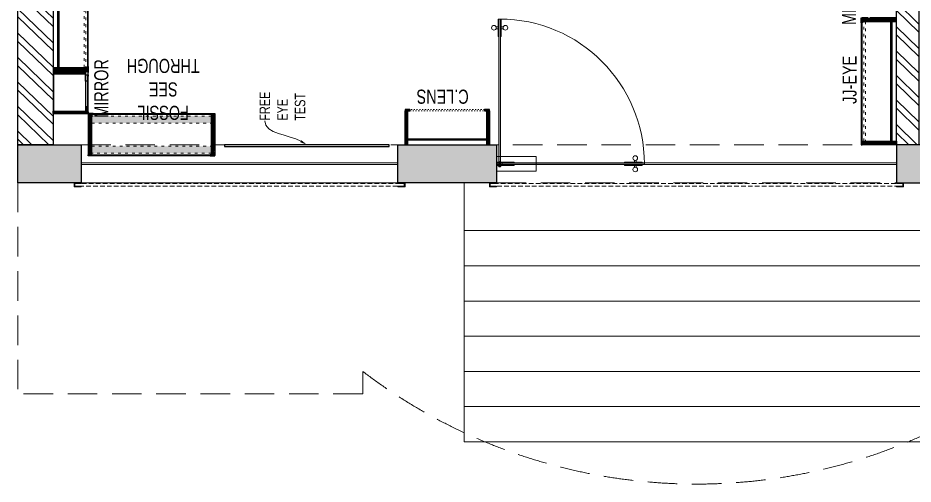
# Model space of a CAD drawing. Header units: feet. Extents: x 10026554 to 10036195, y -6281086 to -6268964.
# Drawn here: x 10026554 to 10032913, y -6281086 to -6277776 of the extents above; entities that cross this region are included whole.
import ezdxf
from ezdxf import colors
from ezdxf.entities.mleader import LeaderData, LeaderLine
from ezdxf.math import Vec2, Vec3

# ---------------------------------------------------------------- set-up
doc = ezdxf.new("R2010")
doc.units = ezdxf.units.FT
doc.header["$LTSCALE"] = 33
doc.header["$MEASUREMENT"] = 0
for name, pattern in [('ACAD_ISO03W100', [30, 12, -18]), ('HIDDEN', [9.525, 6.35, -3.175]), ('HIDDENX2', [0.75, 0.5, -0.25])]:
    doc.linetypes.add(name, pattern=pattern)
for name, color, linetype, lineweight in [('A-Glazing', 4, 'Continuous', 20), ('A-shutter', 8, 'Continuous', 18), ('A-WALL HATCH', 251, 'Continuous', 0), ('beam', 90, 'Continuous', 9), ('column hatch', 5, 'Continuous', 0), ('Glazing', 141, 'Continuous', 15), ('HIDDEN LINE', 177, 'Continuous', 0), ('LENS_DIMENSION', 193, 'Continuous', 0), ('LENS_TEXT', 31, 'Continuous', 5), ('LK-FF&E WALL', 1, 'Continuous', 9), ('LN-ELEVATION-1', 81, 'Continuous', 25), ('LN-ELEVATION-2', 103, 'Continuous', 20), ('LN-ELEVATION-3', 125, 'Continuous', 18), ('LN-ELEVATION-4', 145, 'Continuous', 13), ('LN-HATCH', 251, 'Continuous', 0), ('PLANO-TXT', 252, 'Continuous', 5), ('rolling shutter', 1, 'Continuous', 5), ('Steps', 4, 'Continuous', 9)]:
    doc.layers.add(name, color=color, linetype=linetype, lineweight=lineweight)
doc.layers.add('A-WALL', color=1, linetype='Continuous')
doc.layers.add('column', color=10, linetype='Continuous')
doc.styles.add('LK TXT', font='GILC____.TTF', dxfattribs={"height": 100})
doc.styles.get("Standard").update_dxf_attribs({"font": 'GILC____.TTF'})
pattern_1 = [(45, (4208834.247, 1706614.74), (-4.4901280605, 4.4901280605), [])]
pattern_2 = [(45, (4209134.247, 1706614.74), (-4.4901280605, 4.4901280605), [])]
pattern_3 = [(45, (3990327.2935, 1709214.6916), (-4.4901280605, 4.4901280605), [])]
pattern_4 = [(45, (-583719.1914, 43520.887), (3.31456304, 12.1533978), [15.625, -3.125, 0, -3.125])]
pattern_5 = [(45, (-584019.1914, 43520.887), (3.31456304, 12.1533978), [15.625, -3.125, 0, -3.125])]

# ---------------------------------------------------------------- blocks, each defined once
blk = doc.blocks.new('*U37')
at = {"layer": 'A-shutter', "color": 5, "ltscale": 10}
for points in [[(41036973.5, -1561539.2), (41036973.5, -1561544.2), (41036928.5, -1561544.2), (41036928.5, -1561564.2), (41036973.5, -1561564.2), (41036973.5, -1561569.2), (41036923.5, -1561569.2), (41036923.5, -1561539.2)], [(41039223.5, -1561539.2), (41039223.5, -1561544.2), (41039268.5, -1561544.2), (41039268.5, -1561564.2), (41039223.5, -1561564.2), (41039223.5, -1561569.2), (41039273.5, -1561569.2), (41039273.5, -1561539.2)]]:
    blk.add_lwpolyline(points, close=True, dxfattribs=at)
at = {"layer": 'A-shutter', "color": 5, "linetype": 'HIDDENX2', "ltscale": 2}
blk.add_lwpolyline([(41036928.5, -1561544.2), (41036928.5, -1561564.2), (41039268.5, -1561564.2), (41039268.5, -1561544.2)], close=True, dxfattribs=at)
blk = doc.blocks.new('*U38')
at = {"layer": 'A-shutter', "color": 5, "ltscale": 10}
for points in [[(41036973.5, -1561539.2), (41036973.5, -1561544.2), (41036928.5, -1561544.2), (41036928.5, -1561564.2), (41036973.5, -1561564.2), (41036973.5, -1561569.2), (41036923.5, -1561569.2), (41036923.5, -1561539.2)], [(41039814.5, -1561539.2), (41039814.5, -1561544.2), (41039859.5, -1561544.2), (41039859.5, -1561564.2), (41039814.5, -1561564.2), (41039814.5, -1561569.2), (41039864.5, -1561569.2), (41039864.5, -1561539.2)]]:
    blk.add_lwpolyline(points, close=True, dxfattribs=at)
at = {"layer": 'A-shutter', "color": 5, "linetype": 'HIDDENX2', "ltscale": 2}
blk.add_lwpolyline([(41036928.5, -1561544.2), (41036928.5, -1561564.2), (41039859.5, -1561564.2), (41039859.5, -1561544.2)], close=True, dxfattribs=at)
blk = doc.blocks.new('A$C87ab3381')
at = {"layer": 'A-WALL HATCH'}
h = blk.add_hatch(dxfattribs=at)
h.set_pattern_fill('ANSI32', color=256, scale=333, angle=0.97157)
h.set_pattern_definition([(45.971575, (-3885225.56, 5461308.43), (-89.7845112, 86.7900177), []), (45.971575, (-3885166.7, 5461309.43), (-89.7845112, 86.7900177), [])])
h.paths.add_polyline_path([(-3950, 0), (-3707, 0), (-3707, 260), (-3950, 260)])
h.paths.add_polyline_path([(-6897, 8175), (-6897, 8425), (-9712, 8425), (-9712, 8175)])
h.paths.add_polyline_path([(-3707, 8175), (-3707, 8425), (-6557, 8425), (-6557, 8175)])
h.paths.add_polyline_path([(-3367, 8425), (-3367, 8175), (-846, 8175), (-846, 8425)])
h.paths.add_polyline_path([(-566, 8425), (-566, 8175), (-260, 8175), (-260, 1040.5), (0, 1040.5), (0, 8425)])
h.paths.add_polyline_path([(-260, 140), (-566, 140), (-566, 0), (0, 0), (0, 440.5), (-260, 440.5)])
h.paths.add_polyline_path([(-3367, 260), (-3367, 0), (-846, 0), (-846, 310), (-966, 310), (-966, 260)])
h.paths.add_polyline_path([(-1631, 2024), (-1010, 2024), (-1010, 2184), (-1791, 2184), (-1791, 260), (-1631, 260)])
h.paths.add_polyline_path([(-9712, 2184), (-9712, 2024), (-3707, 2024), (-3707, 410), (-3547, 410), (-3547, 2184)])
at = {"layer": 'column hatch'}
h = blk.add_hatch(color=251, dxfattribs=at)
h.dxf.hatch_style = 1
h.paths.add_polyline_path([(-9982, -766), (-9712, -766), (-9712, -1216), (-9982, -1216)])
h.paths.add_polyline_path([(-9712, 2184), (-9982, 2184), (-9982, 1724), (-9712, 1724)])
h.paths.add_polyline_path([(-9982, 5725), (-9712, 5725), (-9712, 5025), (-9982, 5025)])
h.paths.add_polyline_path([(-9982, 8425), (-9712, 8425), (-9712, 7975), (-9982, 7975)])
h.paths.add_polyline_path([(-6897, 8425), (-6557, 8425), (-6557, 7935), (-6897, 7935)])
h.paths.add_polyline_path([(-3707, 8425), (-3367, 8425), (-3367, 7975), (-3707, 7975)])
h.paths.add_polyline_path([(-566, 8015), (-846, 8015), (-846, 8425), (-566, 8425)])
h.paths.add_polyline_path([(-846, 4470), (-566, 4470), (-566, 4050), (-846, 4050)])
h.paths.add_polyline_path([(-566, 0), (-846, 0), (-846, 410), (-566, 410)])
h.paths.add_polyline_path([(-3707, 410), (-3367, 410), (-3367, 0), (-3707, 0)])
at = {"layer": 'A-WALL'}
for points in [[(-6897, 8175), (-9712, 8175), (-9712, 8425), (-6897, 8425)], [(-9712, 2184), (-3547, 2184), (-3547, 410), (-3707, 410), (-3707, 2024), (-9712, 2024)]]:
    blk.add_lwpolyline(points, close=True, dxfattribs=at)
at = {"layer": 'beam', "linetype": 'HIDDEN'}
for p, q in [((-11482, 5975), (-11482, 8425)), ((-9982, 8425), (-11482, 8425)), ((-11322, 5975), (-11482, 5975))]:
    blk.add_line(p, q, dxfattribs=at)
for points in [[(-9712, 5725), (-9982, 5725), (-9982, 7975), (-9712, 7975)], [(-9712, 5025), (-9982, 5025), (-9982, 2184), (-9712, 2184)]]:
    blk.add_lwpolyline(points, close=True, dxfattribs=at)
blk.add_arc((-8210, 3604.5), 3912, 142.70282, 217.29718, dxfattribs=at)
at = {"layer": 'column'}
for points in [[(-9982, 8425), (-9712, 8425), (-9712, 7975), (-9982, 7975)], [(-9982, 5725), (-9712, 5725), (-9712, 5025), (-9982, 5025)], [(-9712, 2184), (-9982, 2184), (-9982, 1724), (-9712, 1724)]]:
    blk.add_lwpolyline(points, close=True, dxfattribs=at)
at = {"layer": 'Steps'}
for p, q in [((-9982, 5725), (-9982, 7975)), ((-11822, 5255), (-9982, 5255)), ((-11822, 5255), (-11822, 1954)), ((-11572, 5255), (-11572, 1954)), ((-11322, 5255), (-11322, 1954)), ((-11072, 5255), (-11072, 1954)), ((-10822, 5255), (-10822, 1954)), ((-10572, 5255), (-10572, 1954)), ((-10322, 5255), (-10322, 1954))]:
    blk.add_line(p, q, dxfattribs=at)
at = {"layer": 'rolling shutter', "color": 2, "xscale": -1, "rotation": 270}
blk.add_blockref('*U37', (1551557.2, -41031248.5), dxfattribs=at)
at = {"layer": 'rolling shutter', "color": 2, "rotation": 270}
blk.add_blockref('*U38', (1551557.2, 41041998.5), dxfattribs=at)
blk = doc.blocks.new('Entrance Door')
at = {"layer": 'Glazing', "ltscale": 111}
blk.add_hatch(color=256, dxfattribs=at).paths.add_polyline_path([(18, -34.8), (18, -1235), (30, -1235), (30, -34.8)])
at = {"layer": 'Glazing'}
for p, q in [((30, -54.2), (18, -66.2)), ((1117.8, -31.3), (1117.8, -54.3)), ((1117.8, -89.2), (1117.8, -66.3)), ((1132.8, -31.3), (1132.8, -54.3)), ((1132.8, -89.2), (1132.8, -66.3))]:
    blk.add_line(p, q, dxfattribs=at)
at = {"layer": 'Glazing', "ltscale": 44}
for p, q in [((-4.9, -1156.3), (18, -1156.3)), ((52.9, -1156.3), (30, -1156.3)), ((-4.9, -1171.3), (18, -1171.3)), ((52.9, -1171.3), (30, -1171.3))]:
    blk.add_line(p, q, dxfattribs=at)
at = {"layer": 'Glazing'}
for points in [[(320, -120.5), (0, -120.5), (0, 0), (320, 0)], [(0, -54.2), (142.5, -54.2), (142.5, -46.8), (0, -46.8)], [(0, -66.2), (142.5, -66.2), (142.5, -73.7), (0, -73.7)], [(1180.8, -54.3), (1038.3, -54.3), (1038.3, -46.8), (1180.8, -46.8)], [(1180.8, -66.3), (1038.3, -66.3), (1038.3, -73.8), (1180.8, -73.8)]]:
    blk.add_lwpolyline(points, close=True, dxfattribs=at)
at = {"layer": 'Glazing', "ltscale": 222}
blk.add_lwpolyline([(-1.5, -66.2), (1198.8, -66.2), (1198.8, -54.2), (-1.5, -54.2)], close=True, dxfattribs=at)
at = {"layer": 'Glazing', "ltscale": 111}
blk.add_lwpolyline([(18, -34.8), (18, -1235), (30, -1235), (30, -34.8)], close=True, dxfattribs=at)
at = {"layer": 'Glazing', "ltscale": 44}
for points in [[(18, -1092.5), (18, -1235), (10.5, -1235), (10.5, -1092.5)], [(30, -1092.5), (30, -1235), (37.5, -1235), (37.5, -1092.5)]]:
    blk.add_lwpolyline(points, close=True, dxfattribs=at)
at = {"layer": 'Glazing'}
for centre, radius in [((1125.3, -13.9), 19), ((24, -58.7), 19.8), ((1125.3, -106.6), 19)]:
    blk.add_circle(centre, radius, dxfattribs=at)
at = {"layer": 'Glazing', "ltscale": 44}
for centre in [(-22.4, -1163.8), (70.4, -1163.8)]:
    blk.add_circle(centre, 19, dxfattribs=at)
at = {"layer": 'Glazing', "ltscale": 222}
blk.add_arc((24, -60.2), 1174.8, 270, 359.99955, dxfattribs=at)
blk = doc.blocks.new('JJ SH 900')
at = {"layer": 'LN-HATCH', "ltscale": 0.5}
h = blk.add_hatch(dxfattribs=at)
h.set_pattern_fill('ANSI31', color=256, scale=50)
h.paths.add_polyline_path([(-911.8, 0), (-911.8, -190), (-905.8, -190), (-905.8, -200), (-911.8, -200), (-911.8, -244), (-886.8, -244), (-886.8, 0)])
h = blk.add_hatch(dxfattribs=at)
h.set_pattern_fill('ANSI31', color=256, scale=2)
h.set_pattern_definition(pattern_1)
h.paths.add_polyline_path([(-11.8, 0), (-11.8, -190), (-17.8, -190), (-17.8, -200), (-11.8, -200), (-11.8, -244), (-36.8, -244), (-36.8, 0)])
h = blk.add_hatch(dxfattribs=at)
h.set_pattern_fill('ANSI31', color=256, scale=2)
h.set_pattern_definition(pattern_2)
h.paths.add_polyline_path([(-36.8, -40), (-886.8, -40), (-886.8, -34), (-36.8, -34)])
h = blk.add_hatch(dxfattribs=at)
h.set_pattern_fill('ANSI31', color=256, scale=2)
h.set_pattern_definition(pattern_2)
h.paths.add_polyline_path([(-876.8, -244), (-876.8, -250), (-911.8, -250), (-911.8, -244)])
h = blk.add_hatch(dxfattribs=at)
h.set_pattern_fill('ANSI31', color=256, scale=2)
h.set_pattern_definition(pattern_1)
h.paths.add_polyline_path([(-46.8, -244), (-46.8, -250), (-11.8, -250), (-11.8, -244)])
at = {"layer": 'LN-ELEVATION-1', "ltscale": 0.5}
for points in [[(-911.8, 0), (-911.8, -190), (-905.8, -190), (-905.8, -200), (-911.8, -200), (-911.8, -244), (-886.8, -244), (-886.8, 0)], [(-11.8, 0), (-11.8, -190), (-17.8, -190), (-17.8, -200), (-11.8, -200), (-11.8, -244), (-36.8, -244), (-36.8, 0)], [(-36.8, -40), (-886.8, -40), (-886.8, -34), (-36.8, -34)], [(-876.8, -244), (-876.8, -250), (-911.8, -250), (-911.8, -244)], [(-46.8, -244), (-46.8, -250), (-11.8, -250), (-11.8, -244)]]:
    blk.add_lwpolyline(points, close=True, dxfattribs=at)
at = {"layer": 'LN-ELEVATION-3', "ltscale": 0.5}
for p, q in [((-886.8, 0), (-36.8, 0)), ((-876.8, -244), (-46.8, -244)), ((-46.8, -250), (-876.8, -250))]:
    blk.add_line(p, q, dxfattribs=at)
at = {"layer": 'LN-ELEVATION-4', "linetype": 'ACAD_ISO03W100', "ltscale": 0.05}
blk.add_lwpolyline([(-886.8, -220), (-36.8, -220), (-36.8, -232), (-886.8, -232)], close=True, dxfattribs=at)
blk = doc.blocks.new('CLENS 600')
at = {"layer": 'LN-HATCH', "ltscale": 0.5}
h = blk.add_hatch(dxfattribs=at)
h.set_pattern_fill('ANSI31', color=256, scale=2)
h.set_pattern_definition(pattern_3)
h.paths.add_polyline_path([(-600, 0), (-582, 0), (-582, -240), (-600, -240)])
h = blk.add_hatch(dxfattribs=at)
h.set_pattern_fill('ANSI31', color=256, scale=2)
h.set_pattern_definition([(45, (3975657.573, 1709214.6916), (-4.490128061, 4.490128061), [])])
h.paths.add_polyline_path([(-18, 0), (0, 0), (0, -240), (-18, -240)])
h = blk.add_hatch(dxfattribs=at)
h.set_pattern_fill('ANSI31', color=256, scale=2)
h.set_pattern_definition([(45, (3990252.2935, 1709214.6916), (-4.4901280605, 4.4901280605), [])])
h.paths.add_polyline_path([(-582, -40), (-18, -40), (-18, -34), (-582, -34)])
h = blk.add_hatch(dxfattribs=at)
h.set_pattern_fill('ANSI31', color=256, scale=2)
h.set_pattern_definition(pattern_3)
h.paths.add_polyline_path([(-600, -250), (-565, -250), (-565, -240), (-600, -240)])
h = blk.add_hatch(dxfattribs=at)
h.set_pattern_fill('ANSI31', color=256, scale=2)
h.set_pattern_definition([(45, (3990177.2935, 1709214.6916), (-4.4901280605, 4.4901280605), [])])
h.paths.add_polyline_path([(-35, -250), (0, -250), (0, -240), (-35, -240)])
at = {"layer": 'HIDDEN LINE', "linetype": 'ACAD_ISO03W100', "ltscale": 0.02}
for p, q in [((-35, -240), (-565, -240)), ((-565, -250), (-35, -250))]:
    blk.add_line(p, q, dxfattribs=at)
at = {"layer": 'LN-ELEVATION-1', "ltscale": 0.5}
for points in [[(-600, 0), (-582, 0), (-582, -240), (-600, -240)], [(-18, 0), (0, 0), (0, -240), (-18, -240)], [(-582, -40), (-18, -40), (-18, -34), (-582, -34)], [(-600, -250), (-565, -250), (-565, -240), (-600, -240)], [(-35, -250), (0, -250), (0, -240), (-35, -240)]]:
    blk.add_lwpolyline(points, close=True, dxfattribs=at)
at = {"layer": 'LN-ELEVATION-4'}
blk.add_line((-18, 0), (-582, 0), dxfattribs=at)
blk = doc.blocks.new('MIRROR')
at = {"layer": 'LN-HATCH', "ltscale": 0.5}
h = blk.add_hatch(dxfattribs=at)
h.set_pattern_fill('ANSI31', color=256, scale=2)
h.set_pattern_definition([(45, (4060433.7416, 1708720.787), (-4.4901280605, 4.4901280605), [])])
h.paths.add_polyline_path([(212.9, 101.3), (230.9, 101.3), (230.9, -127.7), (212.9, -127.7)])
h.paths.add_polyline_path([(230.9, 95.3), (494.9, 95.3), (494.9, 101.3), (230.9, 101.3)])
h.paths.add_polyline_path([(512.9, 101.3), (494.9, 101.3), (494.9, -127.7), (512.9, -127.7)])
at = {"layer": 'Defpoints'}
blk.add_lwpolyline([(512.9, 101.3), (212.9, 101.3), (212.9, -148.7), (512.9, -148.7)], close=True, dxfattribs=at)
at = {"layer": 'LN-ELEVATION-1'}
for points in [[(212.9, 101.3), (230.9, 101.3), (230.9, -127.7), (212.9, -127.7)], [(230.9, 95.3), (494.9, 95.3), (494.9, 101.3), (230.9, 101.3)], [(512.9, 101.3), (494.9, 101.3), (494.9, -127.7), (512.9, -127.7)], [(259.9, -141.7), (259.9, -127.7), (214.9, -127.7), (214.9, -148.7), (223.9, -148.7), (223.9, -147.2), (216.4, -147.2), (216.4, -141.7)], [(442.9, -141.7), (442.9, -127.7), (487.9, -127.7), (487.9, -148.7), (478.9, -148.7), (478.9, -147.2), (486.4, -147.2), (486.4, -141.7)], [(504.9, -148.7), (504.9, -147.2), (509.4, -147.2), (509.4, -129.2), (487.9, -129.2), (487.9, -127.7), (510.9, -127.7), (510.9, -148.7)]]:
    blk.add_lwpolyline(points, close=True, dxfattribs=at)
at = {"layer": 'LN-ELEVATION-2', "color": 4, "lineweight": 0}
blk.add_lwpolyline([(216.4, -141.7), (486.4, -141.7), (486.4, -147.2), (216.4, -147.2)], close=True, dxfattribs=at)
at = {"layer": 'LN-ELEVATION-2'}
blk.add_lwpolyline([(259.9, -141.7), (442.9, -141.7), (442.9, -127.7), (259.9, -127.7)], close=True, dxfattribs=at)
at = {"layer": 'LN-ELEVATION-4', "ltscale": 0.5}
blk.add_line((478.9, -148.7), (223.9, -148.7), dxfattribs=at)
blk = doc.blocks.new('JJ SH 1200')
at = {"layer": 'LN-HATCH', "ltscale": 0.5}
h = blk.add_hatch(dxfattribs=at)
h.set_pattern_fill('ANSI31', color=256, scale=2)
h.set_pattern_definition([(45, (4097187.331, 1708800.267), (-4.4901280605, 4.4901280605), [])])
h.paths.add_polyline_path([(792.1, 220), (792.1, 30), (786.1, 30), (786.1, 20), (792.1, 20), (792.1, -24), (767.1, -24), (767.1, 220)])
h.paths.add_polyline_path([(-382.9, 180), (767.1, 180), (767.1, 186), (-382.9, 186)])
h.paths.add_polyline_path([(757.1, -24), (757.1, -30), (792.1, -30), (792.1, -24)])
h.paths.add_polyline_path([(-407.9, 220), (-407.9, 30), (-401.9, 30), (-401.9, 20), (-407.9, 20), (-407.9, -24), (-382.9, -24), (-382.9, 220)])
h.paths.add_polyline_path([(-372.9, -24), (-372.9, -30), (-407.9, -30), (-407.9, -24)])
at = {"layer": 'LN-ELEVATION-1', "ltscale": 0.5}
for points in [[(-407.9, 220), (-407.9, 30), (-401.9, 30), (-401.9, 20), (-407.9, 20), (-407.9, -24), (-382.9, -24), (-382.9, 220)], [(792.1, 220), (792.1, 30), (786.1, 30), (786.1, 20), (792.1, 20), (792.1, -24), (767.1, -24), (767.1, 220)], [(-382.9, 180), (767.1, 180), (767.1, 186), (-382.9, 186)], [(-372.9, -24), (-372.9, -30), (-407.9, -30), (-407.9, -24)], [(757.1, -24), (757.1, -30), (792.1, -30), (792.1, -24)]]:
    blk.add_lwpolyline(points, close=True, dxfattribs=at)
at = {"layer": 'LN-ELEVATION-3', "ltscale": 0.5}
for p, q in [((767.1, 220), (-382.9, 220)), ((757.1, -24), (-372.9, -24)), ((-372.9, -30), (757.1, -30))]:
    blk.add_line(p, q, dxfattribs=at)
at = {"layer": 'LN-ELEVATION-4', "linetype": 'ACAD_ISO03W100', "ltscale": 0.05}
blk.add_lwpolyline([(767.1, 0), (-382.9, 0), (-382.9, -12), (767.1, -12)], close=True, dxfattribs=at)
blk = doc.blocks.new('JJ STSH 900')
h = blk.add_hatch(color=177)
h.dxf.hatch_style = 1
h.paths.add_polyline_path([(425, 50), (-425, 50), (-425, 0), (425, 0)])
h = blk.add_hatch(color=177)
h.dxf.hatch_style = 1
h.paths.add_polyline_path([(425, -164), (-425, -164), (-425, -214), (425, -214)])
at = {"layer": 'LN-HATCH', "ltscale": 0.5}
h = blk.add_hatch(dxfattribs=at)
h.set_pattern_fill('ANSI36', color=256, scale=50)
h.set_pattern_definition(pattern_4)
h.paths.add_polyline_path([(-415, 62), (-415, 68), (-450, 68), (-450, 62)])
h = blk.add_hatch(dxfattribs=at)
h.set_pattern_fill('ANSI36', color=256, scale=50)
h.set_pattern_definition(pattern_5)
h.paths.add_polyline_path([(415, 62), (415, 68), (450, 68), (450, 62)])
h = blk.add_hatch(dxfattribs=at)
h.set_pattern_fill('ANSI36', color=256, scale=50)
h.set_pattern_definition(pattern_4)
h.paths.add_polyline_path([(-425, 62), (-450, 62), (-450, 18), (-450, 8), (-450, -226), (-425, -226)])
h = blk.add_hatch(dxfattribs=at)
h.set_pattern_fill('ANSI36', color=256, scale=50)
h.set_pattern_definition(pattern_5)
h.paths.add_polyline_path([(450, 8), (450, 18), (450, 62), (425, 62), (425, -226), (450, -226)])
h = blk.add_hatch(dxfattribs=at)
h.set_pattern_fill('ANSI36', color=256, scale=50)
h.set_pattern_definition(pattern_4)
h.paths.add_polyline_path([(-415, -226), (-415, -232), (-450, -232), (-450, -226)])
h = blk.add_hatch(dxfattribs=at)
h.set_pattern_fill('ANSI36', color=256, scale=50)
h.set_pattern_definition(pattern_5)
h.paths.add_polyline_path([(415, -226), (415, -232), (450, -232), (450, -226)])
at = {"layer": 'LN-ELEVATION-1', "ltscale": 0.5}
for points in [[(-415, 62), (-415, 68), (-450, 68), (-450, 62)], [(415, 62), (415, 68), (450, 68), (450, 62)], [(-450, -226), (-450, 8), (-450, 8), (-450, 18), (-450, 18), (-450, 62), (-425, 62), (-425, -226)], [(450, -226), (450, 8), (450, 8), (450, 18), (450, 18), (450, 62), (425, 62), (425, -226)], [(-415, -226), (-415, -232), (-450, -232), (-450, -226)], [(415, -226), (415, -232), (450, -232), (450, -226)]]:
    blk.add_lwpolyline(points, close=True, dxfattribs=at)
at = {"layer": 'LN-ELEVATION-3', "ltscale": 0.5}
for p, q in [((-415, 68), (415, 68)), ((415, 62), (-415, 62)), ((425, -226), (-425, -226)), ((415, -226), (-415, -226)), ((-415, -232), (415, -232))]:
    blk.add_line(p, q, dxfattribs=at)
at = {"layer": 'LN-ELEVATION-4', "linetype": 'ACAD_ISO03W100', "ltscale": 0.05}
for points in [[(425, 0), (-425, 0), (-425, 50), (425, 50)], [(425, -164), (-425, -164), (-425, -214), (425, -214)]]:
    blk.add_lwpolyline(points, close=True, dxfattribs=at)

msp = doc.modelspace()

# ---------------------------------------------------------------- linework, layer by layer
msp.add_lwpolyline([(10029190.5, -6278676.4), (10028022.5, -6278676.4), (10028022.5, -6278688.4), (10029190.5, -6278688.4)], close=True)
at = {"layer": 'A-Glazing'}
for points in [[(10027003.9, -6278805.4), (10029253.9, -6278805.4), (10029253.9, -6278817.4), (10027003.9, -6278817.4)], [(10032794.9, -6278805.4), (10029953.9, -6278805.4), (10029953.9, -6278817.4), (10032794.9, -6278817.4)]]:
    msp.add_lwpolyline(points, close=True, dxfattribs=at)

# ---------------------------------------------------------------- block references
at = {"layer": 'A-Glazing', "xscale": -0.874840470249898, "yscale": 0.874840470249898, "zscale": 0.874840470249898, "rotation": 179.9999889104919}
msp.add_blockref('Entrance Door', (10029955.2, -6278864.8), dxfattribs=at)
at = {"layer": 'LENS_DIMENSION', "rotation": 90}
msp.add_blockref('A$C87ab3381', (10034978.9, -6268964.4), dxfattribs=at)
at = {"layer": 'LK-FF&E WALL', "xscale": -1, "rotation": 90}
msp.add_blockref('JJ SH 1200', (10027023.9, -6277363.3), dxfattribs=at)
at = {"layer": 'LK-FF&E WALL'}
for name, p, rotation in [('JJ SH 900', (10032794.9, -6278688.2), 269.9999999999999), ('MIRROR', (10026905.3, -6278668.3), 90), ('JJ STSH 900', (10027503.9, -6278687.4), 180), ('CLENS 600', (10029303.9, -6278676.4), 180)]:
    msp.add_blockref(name, p, dxfattribs=dict(at, rotation=rotation))

# ---------------------------------------------------------------- texts
at = {"layer": 'LENS_TEXT', "linetype": 'Continuous', "ltscale": 3, "char_height": 100, "width": 324.474, "attachment_point": 5, "rotation": 90, "style": 'LK TXT'}
for insert in [(10032459.2, -6277619, -23744), (10027147, -6278277.6, -23744)]:
    msp.add_mtext('{\\C7;MIRROR}', dxfattribs=dict(at, insert=insert))
at = {"layer": 'PLANO-TXT', "linetype": 'Continuous', "ltscale": 3, "char_height": 100, "attachment_point": 5, "style": 'LK TXT'}
for s, insert, width, rotation in [('FOSSIL\\PSEE THROUGH', (10027586, -6278283.2, -23744), 656.246, 180), ('JJ-EYE', (10032462.5, -6278216.1, -23744), 149.547, 90), ('C.LENS', (10029571.4, -6278335, -23744), 149.547, 180)]:
    msp.add_mtext(s, dxfattribs=dict(at, insert=insert, width=width, rotation=rotation))

# ---------------------------------------------------------------- leaders
at = {"layer": 'LENS_TEXT', "color": 1, "linetype": 'Continuous', "ltscale": 3}
ml = msp.add_multileader_mtext('Standard', dxfattribs=at)
ml.set_content('{\\C256;FREE EYE TEST}', color=1)
ml.set_leader_properties(color=256, linetype='ByLayer', lineweight=-1)
ml.build(insert=Vec2(0, 0))
ml.multileader.update_dxf_attribs({"leader_type": 2, "dogleg_length": 0.36, "arrow_head_size": 50})
ctx = ml.context
ctx.base_point, ctx.char_height, ctx.arrow_head_size, ctx.landing_gap_size, ctx.plane_origin, ctx.plane_x_axis, ctx.plane_y_axis = Vec3(10028308.7, -6278506.2), 75, 50, 0.09, Vec3(10026946.3, -6279784), Vec3(0, 1), Vec3(-1, 0)
notes = []
notes.append((ctx, [(0, (1, 1, 0), (10028308.7, -6278506.5), (0, 1), 0.36, [(1, [(10028606.5, -6278676.4)], 0, [])])]))
ctx.mtext.insert, ctx.mtext.text_direction, ctx.mtext.rotation, ctx.mtext.width, ctx.mtext.flow_direction = Vec3(10028270.7, -6278506.1), Vec3(0, 1), 1.570796, 354.238, 5
for ctx, leaders in notes:
    for number, flags, end, landing, length, lines in leaders:
        leader = LeaderData()
        leader.index, (leader.has_last_leader_line, leader.has_dogleg_vector, leader.attachment_direction) = number, flags
        leader.last_leader_point, leader.dogleg_vector, leader.dogleg_length = Vec3(end), Vec3(landing), length
        for number, points, colour, breaks in lines:
            line = LeaderLine()
            line.index, line.vertices, line.color, line.breaks = number, Vec3.list(points), colors.encode_raw_color(colour), breaks
            leader.lines.append(line)
        ctx.leaders.append(leader)

doc.saveas('drawing.dxf')
